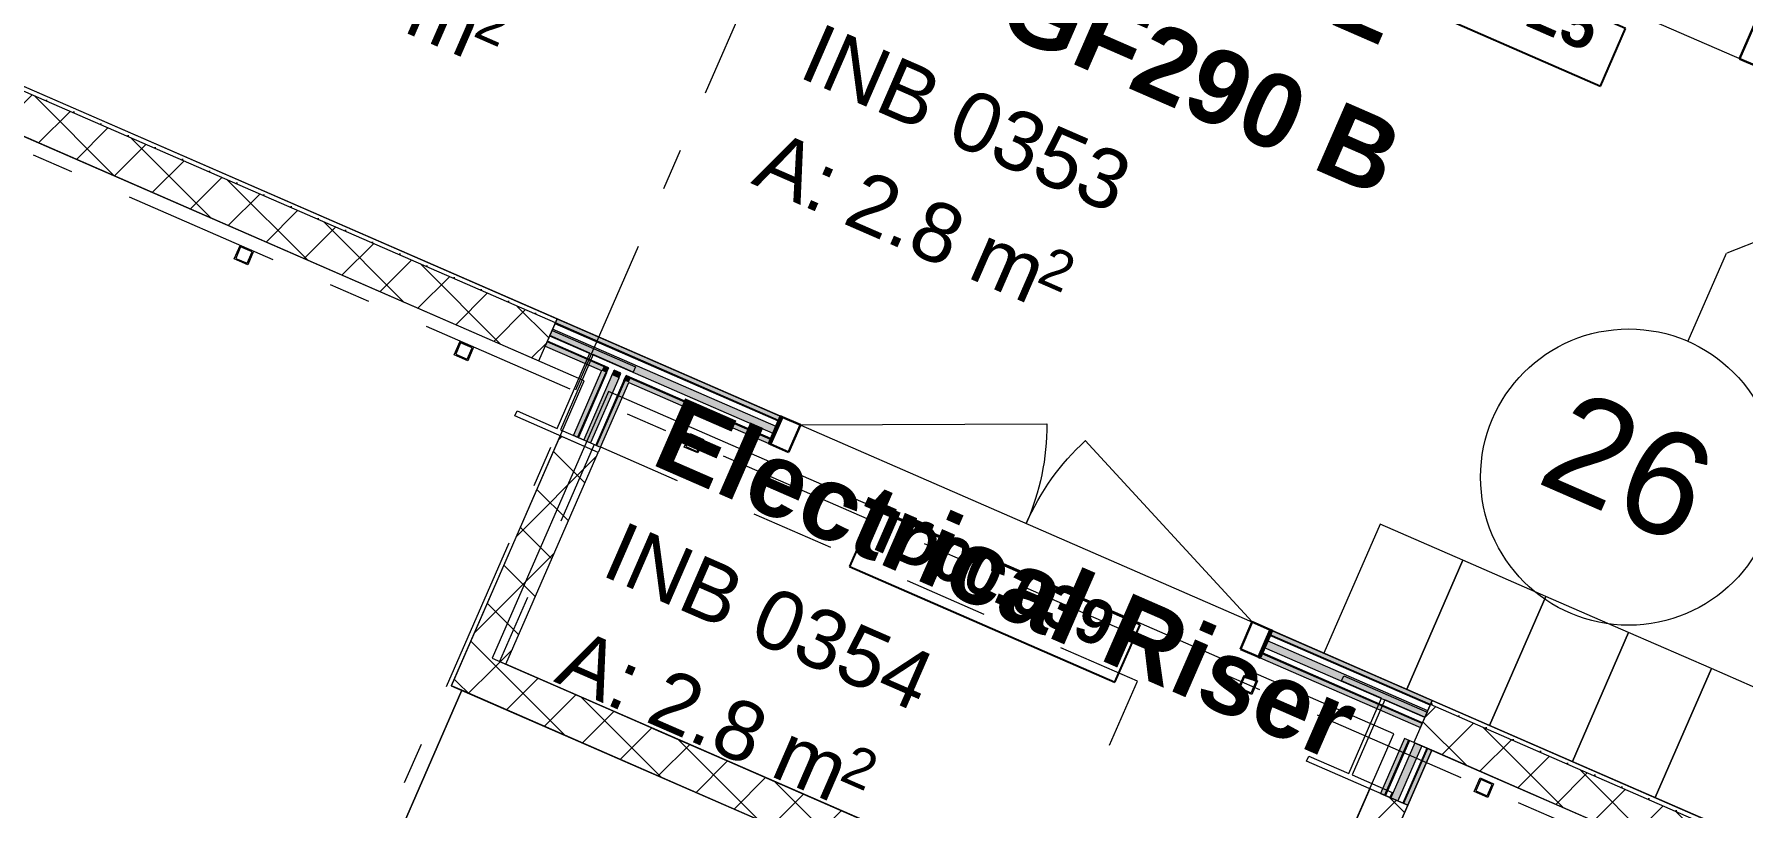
# Model space of a CAD drawing. Header units: millimetres. Extents: x -99530 to 90294, y -97212 to 56397.
# Drawn here: x -9004 to -3237, y -34950 to -32338 of the extents above; entities that cross this region are included whole.
import ezdxf
from ezdxf.enums import TextEntityAlignment as Align

# ---------------------------------------------------------------- set-up
doc = ezdxf.new("R2010")
doc.units = ezdxf.units.MM
doc.header["$MEASUREMENT"] = 0
doc.linetypes.add('Dashed', pattern=[564.444447, 282.222223, -282.222223])
doc.linetypes.add('Double Dashed', pattern=[1093.611073, 529.166651, -211.666656, 141.111112, -211.666656])
for name, color, linetype in [('A-25-M_Wall_Int', 7, 'Continuous'), ('COLUMN.IFC Import', 7, 'Continuous'), ('New_A-05-M_Gross_Int_Catering', 7, 'Continuous'), ('New_A-05-M_Gross_Int_Circulation', 7, 'Continuous'), ('New_A-05-M_Gross_Int_Plant', 7, 'Continuous'), ('New_A-05-M_Gross_Int_WC_s', 7, 'Continuous'), ('New_A-15-MG_Structural_Grid_Phase_2', 7, 'Continuous'), ('New_A-25-M_Wall_Int', 7, 'Continuous'), ('New_A-35-M_FFE_Fixed', 7, 'Continuous'), ('New_ArchiCAD Door Markers', 7, 'Continuous'), ('New_ArchiCAD Doors', 7, 'Continuous')]:
    doc.layers.add(name, color=color, linetype=linetype)
for name, color, linetype, lineweight in [('A-25-M_Wall_Int_Pen_No__1', 7, 'Continuous', 13), ('COLUMN.IFC Import_Pen_No__2', 8, 'Continuous', 15), ('New_A-25-M_Wall_Int_Pen_No__1', 7, 'Continuous', 13), ('New_A-95-P_Drawing_Pen_No__1', 7, 'Continuous', 13), ('New_ArchiCAD Door Markers_Pen_No__1', 7, 'Continuous', 13), ('New_ArchiCAD Door Markers_Pen_No__5', 7, 'Continuous', 25), ('New_ArchiCAD Doors_Pen_No__1', 7, 'Continuous', 13), ('New_ArchiCAD Zone Stamps_Pen_No__6', 7, 'Continuous', 35), ('New_ArchiCAD Zone Stamps_Pen_No__9', 7, 'Continuous', 13)]:
    doc.layers.add(name, color=color, linetype=linetype, lineweight=lineweight)
for name, color, linetype, lineweight, true_color in [('A-25-M_Wall_Int_Pen_No__107', 7, 'Continuous', 15, 0xa6a6a6), ('New_A-05-M_Gross_Int_Catering_Pen_No__74', 7, 'Continuous', 20, 0x606060), ('New_A-05-M_Gross_Int_Circulation_Pen_No__74', 7, 'Continuous', 20, 0x606060), ('New_A-05-M_Gross_Int_Plant_Pen_No__74', 7, 'Continuous', 20, 0x606060), ('New_A-15-MG_Structural_Grid_Phase_2_Pen_No__222', 7, 'Continuous', 13, 0x65af33), ('New_A-25-M_Wall_Int_Pen_No__107', 7, 'Continuous', 15, 0xa6a6a6), ('New_A-35-M_FFE_Fixed_Pen_No__64', 7, 'Continuous', 20, 0x606060), ('New_ArchiCAD Doors_Pen_No__43', 7, 'Continuous', 30, 0x444444), ('New_ArchiCAD Doors_Pen_No__63', 7, 'Continuous', 20, 0x606060)]:
    doc.layers.add(name, color=color, linetype=linetype, lineweight=lineweight, true_color=true_color)
doc.styles.add('GENERATED_STYLE_1', font='')
doc.styles.add('GENERATED_STYLE_2', font='')
doc.styles.add('GENERATED_STYLE_3', font='')
doc.styles.add('GENERATED_STYLE_4', font='')
doc.styles.get('GENERATED_STYLE_1').set_extended_font_data('Arial', bold=True)
doc.styles.get('GENERATED_STYLE_2').set_extended_font_data('Swis721 BT', bold=True)
doc.styles.get('GENERATED_STYLE_3').set_extended_font_data('Arial')
doc.styles.get('GENERATED_STYLE_4').set_extended_font_data('Swis721 BT')
pattern_1 = [(45, (0, 0), (-91.9239, 91.9239), []), (135, (0, 0), (91.9239, 91.9239), [])]
pattern_2 = [(156.4404, (0, 0), (69.2305, 158.76755), [0, -100]), (156.4404, (-80.45, -59.4), (69.2305, 158.76755), [0, -100])]

# ---------------------------------------------------------------- blocks, each defined once
blk = doc.blocks.new('Corridor 01-Ground_INB 0350_28_1', base_point=(3443.2, -36782))
at = {"layer": 'New_A-05-M_Gross_Int_Circulation_Pen_No__74', "linetype": 'Continuous'}
for p, q in [((15103.9, -40423.6), (-7356.4, -30629.8)), ((-10182, -32015.9), (16730.7, -43750.6))]:
    blk.add_line(p, q, dxfattribs=at)
at = {"layer": 'New_ArchiCAD Zone Stamps_Pen_No__6'}
for tag, height, style, p in [('ROOM_NAME', 250, 'GENERATED_STYLE_1', (2435.8, -35146.3)), ('zoneNameLine2', 250, 'GENERATED_STYLE_1', (2247.4, -35578.4)), ('ROOM_NUMBER', 200, 'GENERATED_STYLE_3', (2059, -35999.1)), ('measuredAreaCode', 200, 'GENERATED_STYLE_3', (1901.9, -36359.2)), ('DUMMY_649', 200, 'GENERATED_STYLE_3', (2209.3, -36493.3)), ('DUMMY_650', 200, 'GENERATED_STYLE_3', (2698.7, -36706.6)), ('DUMMY_651', 133.3, 'GENERATED_STYLE_3', (2978, -36813.2))]:
    blk.add_attdef(tag, text='', height=height, rotation=336.44041, dxfattribs=dict(at, style=style)).set_placement(p, align=Align.TOP_LEFT)
blk = doc.blocks.new('Change 02_INB 0353_29_1', base_point=(-5550.8, -32825))
at = {"layer": 'New_ArchiCAD Zone Stamps_Pen_No__9'}
for tag, height, style, p in [('ROOM_NAME', 250, 'GENERATED_STYLE_1', (-5973.5, -31444.2)), ('zoneNameLine2', 250, 'GENERATED_STYLE_1', (-6161.9, -31876.3)), ('ROOM_NUMBER', 200, 'GENERATED_STYLE_3', (-6350.4, -32297)), ('measuredAreaCode', 200, 'GENERATED_STYLE_3', (-6507.4, -32657.2)), ('DUMMY_649', 200, 'GENERATED_STYLE_3', (-6200, -32791.2)), ('DUMMY_650', 200, 'GENERATED_STYLE_3', (-5850.5, -32943.6)), ('DUMMY_651', 133.3, 'GENERATED_STYLE_3', (-5571.2, -33050.2))]:
    blk.add_attdef(tag, text='', height=height, rotation=336.44041, dxfattribs=dict(at, style=style)).set_placement(p, align=Align.TOP_LEFT)
blk = doc.blocks.new('Change 01_INB 0352_30_1', base_point=(-7458.5, -31993.2))
at = {"layer": 'New_ArchiCAD Zone Stamps_Pen_No__9'}
for tag, height, style, p in [('ROOM_NAME', 250, 'GENERATED_STYLE_1', (-7875.3, -30614.9)), ('zoneNameLine2', 250, 'GENERATED_STYLE_1', (-8063.7, -31047.1)), ('ROOM_NUMBER', 200, 'GENERATED_STYLE_3', (-8252.2, -31467.8)), ('measuredAreaCode', 200, 'GENERATED_STYLE_3', (-8409.2, -31827.9)), ('DUMMY_649', 200, 'GENERATED_STYLE_3', (-8101.8, -31961.9)), ('DUMMY_650', 200, 'GENERATED_STYLE_3', (-7752.3, -32114.3)), ('DUMMY_651', 133.3, 'GENERATED_STYLE_3', (-7473, -32220.9))]:
    blk.add_attdef(tag, text='', height=height, rotation=336.44041, dxfattribs=dict(at, style=style)).set_placement(p, align=Align.TOP_LEFT)
blk = doc.blocks.new('Food Prep._INB 0310_54_1', base_point=(-12188.2, -37086.3))
at = {"layer": 'New_A-05-M_Gross_Int_Catering_Pen_No__74', "linetype": 'Continuous'}
for p, q in [((-7147.4, -33508.2), (-13178.6, -30878.3)), ((-7595.4, -34537.9), (-7147.4, -33508.2)), ((-7560.5, -34553), (-7595.4, -34537.9)), ((-8400.2, -36478.7), (-7560.5, -34553))]:
    blk.add_line(p, q, dxfattribs=at)
at = {"layer": 'New_ArchiCAD Zone Stamps_Pen_No__9'}
for tag, height, style, p in [('ROOM_NAME', 250, 'GENERATED_STYLE_1', (-12549.5, -35732.3)), ('zoneNameLine2', 250, 'GENERATED_STYLE_1', (-12737.9, -36164.5)), ('ROOM_NUMBER', 200, 'GENERATED_STYLE_3', (-12926.4, -36585.2)), ('measuredAreaCode', 200, 'GENERATED_STYLE_3', (-13083.4, -36945.3)), ('DUMMY_649', 200, 'GENERATED_STYLE_3', (-12776, -37079.3)), ('DUMMY_650', 200, 'GENERATED_STYLE_3', (-12286.7, -37292.7)), ('DUMMY_651', 133.3, 'GENERATED_STYLE_3', (-12007.4, -37399.3))]:
    blk.add_attdef(tag, text='', height=height, rotation=336.44041, dxfattribs=dict(at, style=style)).set_placement(p, align=Align.TOP_LEFT)
blk = doc.blocks.new('Cat. Store_INB 0312_55_1', base_point=(-4522.3, -37326.9))
at = {"layer": 'New_A-05-M_Gross_Int_Catering_Pen_No__74', "linetype": 'Continuous'}
for p, q in [((-7560.5, -34553), (-8400.2, -36478.7)), ((-4735.4, -35784.9), (-7560.5, -34553)), ((-4286.6, -34755.7), (-4735.4, -35784.9)), ((-2655.5, -35466.9), (-4286.6, -34755.7))]:
    blk.add_line(p, q, dxfattribs=at)
at = {"layer": 'New_ArchiCAD Zone Stamps_Pen_No__9'}
for tag, height, style, p in [('ROOM_NAME', 250, 'GENERATED_STYLE_1', (-4805.2, -36007.1)), ('zoneNameLine2', 250, 'GENERATED_STYLE_1', (-4993.6, -36439.2)), ('ROOM_NUMBER', 200, 'GENERATED_STYLE_3', (-5182.1, -36859.9)), ('measuredAreaCode', 200, 'GENERATED_STYLE_3', (-5339.1, -37220)), ('DUMMY_649', 200, 'GENERATED_STYLE_3', (-5031.7, -37354)), ('DUMMY_650', 200, 'GENERATED_STYLE_3', (-4542.4, -37567.4)), ('DUMMY_651', 133.3, 'GENERATED_STYLE_3', (-4263.1, -37674))]:
    blk.add_attdef(tag, text='', height=height, rotation=336.44041, dxfattribs=dict(at, style=style)).set_placement(p, align=Align.TOP_LEFT)
blk = doc.blocks.new('Electrical Riser_INB 0354_81_1', base_point=(-6057.5, -34833.4))
at = {"layer": 'New_A-05-M_Gross_Int_Plant_Pen_No__74', "linetype": 'Continuous'}
for p, q in [((-7065, -33544.2), (-7457.8, -34445.1)), ((-4415, -34699.7), (-7065, -33544.2)), ((-7457.8, -34445.1), (-4807.8, -35600.6)), ((-4807.8, -35600.6), (-4415, -34699.7))]:
    blk.add_line(p, q, dxfattribs=at)
at = {"layer": 'New_ArchiCAD Zone Stamps_Pen_No__9'}
for tag, height, style, p in [('ROOM_NAME', 250, 'GENERATED_STYLE_1', (-6828, -33558.1)), ('ROOM_NUMBER', 200, 'GENERATED_STYLE_3', (-7016.4, -33978.8)), ('measuredAreaCode', 200, 'GENERATED_STYLE_3', (-7173.5, -34338.9)), ('DUMMY_649', 200, 'GENERATED_STYLE_3', (-6866.1, -34472.9)), ('DUMMY_650', 200, 'GENERATED_STYLE_3', (-6516.6, -34625.4)), ('DUMMY_651', 133.3, 'GENERATED_STYLE_3', (-6237.3, -34731.9))]:
    blk.add_attdef(tag, text='', height=height, rotation=336.44041, dxfattribs=dict(at, style=style)).set_placement(p, align=Align.TOP_LEFT)
blk = doc.blocks.new('Double Door 19_9')
at = {"layer": 'New_ArchiCAD Doors_Pen_No__1', "linetype": 'Continuous'}
for p, q in [((-955, -140), (-955, 0)), ((955, -140), (955, 0)), ((-955, -155), (-955, -140)), ((955, -155), (955, -140))]:
    blk.add_line(p, q, dxfattribs=at)
at = {"layer": 'New_ArchiCAD Doors_Pen_No__43', "linetype": 'Continuous'}
for p, q in [((-948, 0), (-955, 0)), ((-955, 0), (-955, -155)), ((-882, 0), (-948, 0)), ((-948, 0), (-948, -155)), ((-882, -155), (-882, 0)), ((948, 0), (882, 0)), ((882, 0), (882, -155)), ((948, 0), (955, 0)), ((948, -155), (948, 0)), ((955, 0), (955, -155)), ((-948, -155), (-955, -155)), ((-948, -155), (-882, -155)), ((882, -155), (948, -155)), ((948, -155), (955, -155))]:
    blk.add_line(p, q, dxfattribs=at)
at = {"layer": 'New_ArchiCAD Doors_Pen_No__63', "linetype": 'Continuous'}
for p, q in [((-882, 0), (-882, 882)), ((882, 0), (882, 882))]:
    blk.add_line(p, q, dxfattribs=at)
for centre, start, end in [((-882, 0), 0, 90), ((882, 0), 90, 180)]:
    blk.add_arc(centre, 882, start, end, dxfattribs=at)
blk = doc.blocks.new('Door Stamp 17_36')
at = {"layer": 'New_ArchiCAD Door Markers_Pen_No__5', "linetype": 'Continuous'}
for p, q in [((488.6, -215), (-488.6, -215)), ((-488.6, -215), (-488.6, -426.8)), ((488.6, -426.8), (488.6, -215)), ((-488.6, -426.8), (488.6, -426.8)), ((-488.6, -426.8), (488.6, -426.8))]:
    blk.add_line(p, q, dxfattribs=at)
at = {"layer": 'New_ArchiCAD Door Markers_Pen_No__1', "style": 'GENERATED_STYLE_2'}
blk.add_attdef('AC_WIDO_ID', text='', height=150, dxfattribs=at).set_placement((-429.7, -382.2), align=Align.BOTTOM_LEFT)
blk = doc.blocks.new('Wall_152_1', base_point=(-4871.2, -31544.3))
at = {"layer": 'New_A-25-M_Wall_Int_Pen_No__107', "linetype": 'Continuous'}
h = blk.add_hatch(dxfattribs=at)
h.set_pattern_fill('Concrete_Block_0001', color=256, style=0, pattern_type=2)
h.set_pattern_definition(pattern_1)
h.paths.add_polyline_path([(-4871.2, -31544.3), (-4927.2, -31672.6), (-4925.4, -31673.4), (-4869.4, -31545.1)])
h = blk.add_hatch(dxfattribs=at)
h.set_pattern_fill('Plaster_0001', color=256, style=0, pattern_type=2)
h.set_pattern_definition([(156.4404, (0, 0), (69.2305, 158.76755), [0, -100]), (156.4404, (-80.45, -59.4), (69.2305, 158.76755), [0, -100])])
h.paths.add_polyline_path([(-4927.2, -31672.6), (-4933.2, -31686.4), (-4931.4, -31687.2), (-4925.4, -31673.4)])
at = {"layer": 'New_A-25-M_Wall_Int_Pen_No__1', "linetype": 'Continuous'}
for p, q in [((-4925.4, -31673.4), (-4869.4, -31545.1)), ((-4931.4, -31687.2), (-4925.4, -31673.4)), ((-4925.4, -31673.4), (-4927.2, -31672.6)), ((-3174.6, -32436.9), (-3118.6, -32308.5)), ((-3180.6, -32450.6), (-3174.6, -32436.9))]:
    blk.add_line(p, q, dxfattribs=at)
at = {"layer": 'New_A-25-M_Wall_Int_Pen_No__1', "linetype": 'Continuous', "flags": 128}
for points in [[(-4871.2, -31544.3), (-4933.2, -31686.4)], [(-4869.4, -31545.1), (-4871.2, -31544.3)]]:
    blk.add_lwpolyline(points, dxfattribs=at)
at = {"layer": 'New_ArchiCAD Door Markers'}
ref = blk.add_blockref('Door Stamp 17_36', (-3994, -31926.8), dxfattribs=dict(at, rotation=336.4404115839861))
ref.add_attrib('AC_WIDO_ID', 'ID00.025', dxfattribs={"layer": 'New_ArchiCAD Door Markers_Pen_No__1', "color": 7, "height": 150, "rotation": 336.44041, "style": 'GENERATED_STYLE_2'}).set_placement((-4558.5, -32101.6), align=Align.BOTTOM_LEFT)
at = {"layer": 'New_ArchiCAD Doors', "color": 251, "linetype": 'Continuous', "lineweight": 20, "true_color": 0x606060, "zscale": 1000, "rotation": 336.4404115839861}
blk.add_blockref('Double Door 19_9', (-3994, -31926.8), dxfattribs=at)
blk = doc.blocks.new('Wall_153_1', base_point=(-7467.3, -34593.7))
at = {"layer": 'New_A-25-M_Wall_Int_Pen_No__107', "linetype": 'Continuous'}
h = blk.add_hatch(dxfattribs=at)
h.set_pattern_fill('Concrete_Block_0001', color=256, style=0, pattern_type=2)
h.set_pattern_definition(pattern_1)
h.paths.add_polyline_path([(-7595.7, -34537.7), (-4735.4, -35784.9), (-4807.8, -35600.6), (-7411.4, -34465.3)])
at = {"layer": 'New_A-25-M_Wall_Int_Pen_No__1', "linetype": 'Continuous', "flags": 128}
for points in [[(-4807.8, -35600.6), (-7411.4, -34465.3)], [(-7595.7, -34537.7), (-4735.4, -35784.9)]]:
    blk.add_lwpolyline(points, dxfattribs=at)
blk = doc.blocks.new('Wall_168_1', base_point=(-4495.9, -34885.3))
at = {"layer": 'New_A-25-M_Wall_Int_Pen_No__107', "linetype": 'Continuous'}
h = blk.add_hatch(dxfattribs=at)
h.set_pattern_fill('Concrete_Block_0001', color=256, style=0, pattern_type=2)
h.set_pattern_definition(pattern_1)
h.paths.add_polyline_path([(-4495.9, -34885.3), (-4807.8, -35600.6), (-4735.4, -35784.9), (-4367.5, -34941.3)])
at = {"layer": 'New_A-25-M_Wall_Int_Pen_No__1', "linetype": 'Continuous', "flags": 128}
for points in [[(-4495.9, -34885.3), (-4807.8, -35600.6)], [(-4367.5, -34941.3), (-4495.9, -34885.3)], [(-4735.4, -35784.9), (-4367.5, -34941.3)]]:
    blk.add_lwpolyline(points, dxfattribs=at)
blk = doc.blocks.new('Wall_169_1', base_point=(-7467.3, -34593.7))
at = {"layer": 'New_A-25-M_Wall_Int_Pen_No__107', "linetype": 'Continuous'}
h = blk.add_hatch(dxfattribs=at)
h.set_pattern_fill('Concrete_Block_0001', color=256, style=0, pattern_type=2)
h.set_pattern_definition(pattern_1)
h.paths.add_polyline_path([(-7411.4, -34465.3), (-7099.5, -33750), (-7227.8, -33694.1), (-7595.7, -34537.7)])
at = {"layer": 'New_A-25-M_Wall_Int_Pen_No__1', "linetype": 'Continuous', "flags": 128}
for points in [[(-7227.8, -33694.1), (-7595.7, -34537.7)], [(-7099.5, -33750), (-7227.8, -33694.1)], [(-7411.4, -34465.3), (-7099.5, -33750)]]:
    blk.add_lwpolyline(points, dxfattribs=at)
blk = doc.blocks.new('Wall_403_1', base_point=(-10399.8, -32090))
at = {"layer": 'New_A-25-M_Wall_Int_Pen_No__107', "linetype": 'Continuous'}
h = blk.add_hatch(dxfattribs=at)
h.set_pattern_fill('Plaster_0001', color=256, style=0, pattern_type=2)
h.set_pattern_definition(pattern_2)
h.paths.add_polyline_path([(-10343.8, -31961.7), (-10330.1, -31967.7), (-10324.1, -31954), (-10337.8, -31948)])
h = blk.add_hatch(dxfattribs=at)
h.set_pattern_fill('Concrete_Block_0001', color=256, style=0, pattern_type=2)
h.set_pattern_definition(pattern_1)
h.paths.add_polyline_path([(-10330.1, -31967.7), (-10343.8, -31961.7), (-10399.8, -32090), (-10386, -32096)])
h = blk.add_hatch(dxfattribs=at)
h.set_pattern_fill('Concrete_Block_0001', color=256, style=0, pattern_type=2)
h.set_pattern_definition(pattern_1)
h.paths.add_polyline_path([(-10386, -32096), (-10257.7, -32152), (-10201.7, -32023.7), (-10330.1, -31967.7)])
h = blk.add_hatch(dxfattribs=at)
h.set_pattern_fill('Concrete_Block_0001', color=256, style=0, pattern_type=2)
h.set_pattern_definition(pattern_1)
h.paths.add_polyline_path([(-10330.1, -31967.7), (-10201.7, -32023.7), (-10195.7, -32009.9), (-10324.1, -31954)])
h = blk.add_hatch(dxfattribs=at)
h.set_pattern_fill('Concrete_Block_0001', color=256, style=0, pattern_type=2)
h.set_pattern_definition(pattern_1)
h.paths.add_polyline_path([(-10257.7, -32152), (-7300.4, -33441.5), (-7244.5, -33313.2), (-10201.7, -32023.7)])
h = blk.add_hatch(dxfattribs=at)
h.set_pattern_fill('Plaster_0001', color=256, style=0, pattern_type=2)
h.set_pattern_definition(pattern_2)
h.paths.add_polyline_path([(-10201.7, -32023.7), (-10188, -32029.7), (-10182, -32015.9), (-10195.7, -32009.9)])
h = blk.add_hatch(dxfattribs=at)
h.set_pattern_fill('Plaster_0001', color=256, style=0, pattern_type=2)
h.set_pattern_definition(pattern_2)
h.paths.add_polyline_path([(-10188, -32029.7), (-7244.5, -33313.2), (-7238.5, -33299.4), (-10182, -32015.9)])
at = {"layer": 'New_A-25-M_Wall_Int_Pen_No__1', "linetype": 'Continuous'}
for p, q in [((-10330.1, -31967.7), (-10343.8, -31961.7)), ((-10324.1, -31954), (-10330.1, -31967.7)), ((-10201.7, -32023.7), (-10195.7, -32009.9)), ((-7244.5, -33313.2), (-10201.7, -32023.7))]:
    blk.add_line(p, q, dxfattribs=at)
at = {"layer": 'New_A-25-M_Wall_Int_Pen_No__1', "linetype": 'Continuous', "flags": 128}
for points in [[(-7238.5, -33299.4), (-10182, -32015.9)], [(-10399.8, -32090), (-7300.4, -33441.5)], [(-7300.4, -33441.5), (-7238.5, -33299.4)]]:
    blk.add_lwpolyline(points, dxfattribs=at)
blk = doc.blocks.new('*X1113')
at = {"layer": 'New_A-25-M_Wall_Int_Pen_No__107', "linetype": 'Continuous'}
blk.add_hatch(color=256, dxfattribs=at).paths.add_polyline_path([(-7253.7, -33334.3), (-7263.6, -33357.2), (-6509.7, -33685.9), (-6499.7, -33663)])
blk = doc.blocks.new('*X1114')
at = {"layer": 'New_A-25-M_Wall_Int_Pen_No__107', "linetype": 'Continuous'}
blk.add_hatch(color=256, dxfattribs=at).paths.add_polyline_path([(-4850.6, -34409.4), (-4309.9, -34645.2), (-4299.9, -34622.3), (-4840.6, -34386.5)])
blk = doc.blocks.new('*X1115')
at = {"layer": 'New_A-25-M_Wall_Int_Pen_No__107', "linetype": 'Continuous'}
blk.add_hatch(color=256, dxfattribs=at).paths.add_polyline_path([(-7047.4, -33475.5), (-7024.5, -33485.5), (-7023.3, -33482.7), (-7046.2, -33472.7)])
blk = doc.blocks.new('*X1116')
at = {"layer": 'New_A-25-M_Wall_Int_Pen_No__107', "linetype": 'Continuous'}
blk.add_hatch(color=256, dxfattribs=at).paths.add_polyline_path([(-7053.4, -33489.2), (-7030.5, -33499.2), (-7024.5, -33485.5), (-7047.4, -33475.5)])
blk = doc.blocks.new('Double Door 19_25')
at = {"layer": 'New_ArchiCAD Doors_Pen_No__1', "linetype": 'Continuous'}
for p, q in [((-905, 0), (-905, -15)), ((905, 0), (905, -15)), ((-905, -15), (-905, -18)), ((-905, -18), (-905, -38)), ((-905, -38), (-905, -63)), ((905, -15), (905, -18)), ((905, -18), (905, -38)), ((905, -38), (905, -63)), ((-905, -63), (-905, -82)), ((-905, -82), (-905, -85)), ((-905, -85), (-905, -100)), ((905, -63), (905, -82)), ((905, -82), (905, -85)), ((905, -85), (905, -100))]:
    blk.add_line(p, q, dxfattribs=at)
at = {"layer": 'New_ArchiCAD Doors_Pen_No__43', "linetype": 'Continuous'}
for p, q in [((-898, 0), (-905, 0)), ((-905, 0), (-905, -100)), ((-832, 0), (-898, 0)), ((-898, 0), (-898, -100)), ((-832, -100), (-832, 0)), ((898, 0), (832, 0)), ((832, 0), (832, -100)), ((898, 0), (905, 0)), ((898, -100), (898, 0)), ((905, 0), (905, -100)), ((-898, -100), (-905, -100)), ((-898, -100), (-832, -100)), ((832, -100), (898, -100)), ((898, -100), (905, -100))]:
    blk.add_line(p, q, dxfattribs=at)
at = {"layer": 'New_ArchiCAD Doors_Pen_No__63', "linetype": 'Continuous'}
for p, q in [((-832, 0), (-70.8, 335.9)), ((832, 0), (70.8, 335.9))]:
    blk.add_line(p, q, dxfattribs=at)
for centre, start, end in [((-832, 0), 0, 23.81218), ((832, 0), 156.18782, 180)]:
    blk.add_arc(centre, 832, start, end, dxfattribs=at)
blk = doc.blocks.new('Door Stamp 17_69')
at = {"layer": 'New_ArchiCAD Door Markers_Pen_No__5', "linetype": 'Continuous'}
for p, q in [((488.6, -160), (-488.6, -160)), ((-488.6, -160), (-488.6, -371.8)), ((488.6, -371.8), (488.6, -160)), ((-488.6, -371.8), (488.6, -371.8)), ((-488.6, -371.8), (488.6, -371.8))]:
    blk.add_line(p, q, dxfattribs=at)
at = {"layer": 'New_ArchiCAD Door Markers_Pen_No__1', "style": 'GENERATED_STYLE_2'}
blk.add_attdef('AC_WIDO_ID', text='', height=150, dxfattribs=at).set_placement((-429.7, -327.6), align=Align.BOTTOM_LEFT)
blk = doc.blocks.new('Wall_488_1', base_point=(-7278.4, -33391.1))
at = {"layer": 'A-25-M_Wall_Int_Pen_No__107', "linetype": 'Continuous'}
for points in [[(-7088.2, -33474), (-7074.5, -33480), (-7068.5, -33466.3), (-7082.2, -33460.3)], [(-7010.3, -33508), (-6996.6, -33514), (-6990.6, -33500.3), (-7004.3, -33494.3)]]:
    blk.add_hatch(color=256, dxfattribs=at).paths.add_polyline_path(points)
at = {"layer": 'A-25-M_Wall_Int_Pen_No__107', "linetype": 'Continuous', "lineweight": 0, "true_color": 0x535353}
for points in [[(-7074.5, -33480), (-7071.7, -33481.2), (-7065.7, -33467.5), (-7068.5, -33466.3)], [(-7068.5, -33466.3), (-7065.7, -33467.5), (-7064.5, -33464.7), (-7067.3, -33463.5)], [(-7013.1, -33506.8), (-7010.3, -33508), (-7004.3, -33494.3), (-7007.1, -33493.1)], [(-7007.1, -33493.1), (-7004.3, -33494.3), (-7003.1, -33491.5), (-7005.9, -33490.3)]]:
    blk.add_hatch(color=251, dxfattribs=at).paths.add_polyline_path(points)
at = {"layer": 'New_A-25-M_Wall_Int_Pen_No__107', "linetype": 'Continuous', "lineweight": 0, "true_color": 0x535353}
for points in [[(-7244.5, -33313.2), (-7245.7, -33315.9), (-6491.7, -33644.7), (-6490.5, -33641.9)], [(-7067.3, -33463.5), (-7271.2, -33374.6), (-7272.4, -33377.3), (-7068.5, -33466.3)], [(-7003.1, -33491.5), (-7004.3, -33494.3), (-6518.5, -33706.1), (-6517.3, -33703.4)], [(-4832.6, -34368.1), (-4291.9, -34603.9), (-4290.7, -34601.2), (-4831.4, -34365.4)], [(-4859.4, -34429.6), (-4318.6, -34665.3), (-4317.4, -34662.6), (-4858.2, -34426.8)]]:
    blk.add_hatch(color=251, dxfattribs=at).paths.add_polyline_path(points)
at = {"layer": 'New_A-25-M_Wall_Int_Pen_No__107', "linetype": 'Continuous'}
for points in [[(-7238.5, -33299.4), (-7244.5, -33313.2), (-6490.5, -33641.9), (-6484.5, -33628.2)], [(-7082.2, -33460.3), (-7272.4, -33377.3), (-7278.4, -33391.1), (-7088.2, -33474)], [(-6990.6, -33500.3), (-6996.6, -33514), (-6524.5, -33719.9), (-6518.5, -33706.1)], [(-4825.4, -34351.7), (-4831.4, -34365.4), (-4290.7, -34601.2), (-4284.7, -34587.4)], [(-4865.4, -34443.3), (-4324.6, -34679.1), (-4318.6, -34665.3), (-4859.4, -34429.6)]]:
    blk.add_hatch(color=256, dxfattribs=at).paths.add_polyline_path(points)
at = {"layer": 'A-25-M_Wall_Int_Pen_No__1', "linetype": 'Continuous'}
for p, q in [((-7068.5, -33466.3), (-7074.5, -33480)), ((-7071.7, -33481.2), (-7065.7, -33467.5)), ((-7065.7, -33467.5), (-7064.5, -33464.7)), ((-7053.4, -33489.2), (-7047.4, -33475.5)), ((-7047.4, -33475.5), (-7046.2, -33472.7)), ((-7030.5, -33499.2), (-7024.5, -33485.5)), ((-7024.5, -33485.5), (-7023.3, -33482.7)), ((-7013.1, -33506.8), (-7007.1, -33493.1)), ((-7010.3, -33508), (-7004.3, -33494.3)), ((-7007.1, -33493.1), (-7005.9, -33490.3))]:
    blk.add_line(p, q, dxfattribs=at)
at = {"layer": 'New_A-25-M_Wall_Int_Pen_No__1', "linetype": 'Continuous'}
for p, q in [((-6491.7, -33644.7), (-7245.7, -33315.9)), ((-6490.5, -33641.9), (-7244.5, -33313.2)), ((-7082.2, -33460.3), (-7272.4, -33377.3)), ((-7067.3, -33463.5), (-7271.2, -33374.6)), ((-6509.7, -33685.9), (-7263.6, -33357.2)), ((-6499.7, -33663), (-7253.7, -33334.3)), ((-7068.5, -33466.3), (-7082.2, -33460.3)), ((-7064.5, -33464.7), (-7067.3, -33463.5)), ((-7023.3, -33482.7), (-7046.2, -33472.7)), ((-7003.1, -33491.5), (-7005.9, -33490.3)), ((-6990.6, -33500.3), (-7004.3, -33494.3)), ((-6517.3, -33703.4), (-7003.1, -33491.5)), ((-6518.5, -33706.1), (-6990.6, -33500.3)), ((-6499.7, -33663), (-6509.7, -33685.9)), ((-6491.7, -33644.7), (-6499.7, -33663)), ((-6490.5, -33641.9), (-6491.7, -33644.7)), ((-6484.5, -33628.2), (-6490.5, -33641.9)), ((-6518.5, -33706.1), (-6524.5, -33719.9)), ((-6517.3, -33703.4), (-6518.5, -33706.1)), ((-6509.7, -33685.9), (-6517.3, -33703.4)), ((-4832.6, -34368.1), (-4840.6, -34386.5)), ((-4831.4, -34365.4), (-4832.6, -34368.1)), ((-4291.9, -34603.9), (-4832.6, -34368.1)), ((-4825.4, -34351.7), (-4831.4, -34365.4)), ((-4290.7, -34601.2), (-4831.4, -34365.4)), ((-4858.2, -34426.8), (-4859.4, -34429.6)), ((-4850.6, -34409.4), (-4858.2, -34426.8)), ((-4317.4, -34662.6), (-4858.2, -34426.8)), ((-4840.6, -34386.5), (-4850.6, -34409.4)), ((-4309.9, -34645.2), (-4850.6, -34409.4)), ((-4299.9, -34622.3), (-4840.6, -34386.5)), ((-4859.4, -34429.6), (-4865.4, -34443.3)), ((-4318.6, -34665.3), (-4859.4, -34429.6))]:
    blk.add_line(p, q, dxfattribs=at)
at = {"layer": 'New_A-25-M_Wall_Int_Pen_No__1', "linetype": 'Continuous', "flags": 128}
for points in [[(-7238.5, -33299.4), (-7278.4, -33391.1)], [(-6484.5, -33628.2), (-7238.5, -33299.4)], [(-7278.4, -33391.1), (-7088.2, -33474)], [(-6996.6, -33514), (-6524.5, -33719.9)], [(-4284.7, -34587.4), (-4825.4, -34351.7)], [(-4865.4, -34443.3), (-4324.6, -34679.1)], [(-4324.6, -34679.1), (-4284.7, -34587.4)]]:
    blk.add_lwpolyline(points, dxfattribs=at)
at = {"layer": 'New_A-25-M_Wall_Int', "color": 250, "lineweight": 50, "true_color": 0x2a2a2a}
for name in ['*X1113', '*X1116', '*X1115', '*X1114']:
    blk.add_blockref(name, (0, 0), dxfattribs=at)
at = {"layer": 'New_ArchiCAD Door Markers'}
ref = blk.add_blockref('Door Stamp 17_69', (-5654.9, -33989.9), dxfattribs=dict(at, rotation=336.4404115839915))
ref.add_attrib('AC_WIDO_ID', 'ID00.039', dxfattribs={"layer": 'New_ArchiCAD Door Markers_Pen_No__1', "color": 7, "height": 150, "rotation": 336.44041, "style": 'GENERATED_STYLE_2'}).set_placement((-6197.5, -34114.7), align=Align.BOTTOM_LEFT)
at = {"layer": 'New_ArchiCAD Doors', "color": 251, "linetype": 'Continuous', "lineweight": 20, "true_color": 0x606060, "xscale": -1, "zscale": 1000, "rotation": 336.4404115839915}
blk.add_blockref('Double Door 19_25', (-5654.9, -33989.9), dxfattribs=at)
blk = doc.blocks.new('Wall_489_1', base_point=(-4346.6, -34729.5))
at = {"layer": 'New_A-25-M_Wall_Int_Pen_No__107', "linetype": 'Continuous'}
h = blk.add_hatch(dxfattribs=at)
h.set_pattern_fill('Concrete_Block_0001', color=256, style=0, pattern_type=2)
h.set_pattern_definition(pattern_1)
h.paths.add_polyline_path([(-2599.5, -35338.6), (-4290.7, -34601.2), (-4346.6, -34729.5), (-2655.5, -35466.9)])
h = blk.add_hatch(dxfattribs=at)
h.set_pattern_fill('Plaster_0001', color=256, style=0, pattern_type=2)
h.set_pattern_definition([(156.4404, (0, 0), (69.2305, 158.76755), [0, -100]), (156.4404, (-80.45, -59.4), (69.2305, 158.76755), [0, -100])])
h.paths.add_polyline_path([(-2593.5, -35324.9), (-4284.7, -34587.4), (-4290.7, -34601.2), (-2599.5, -35338.6)])
at = {"layer": 'New_A-25-M_Wall_Int_Pen_No__1', "linetype": 'Continuous'}
blk.add_line((-2599.5, -35338.6), (-4290.7, -34601.2), dxfattribs=at)
at = {"layer": 'New_A-25-M_Wall_Int_Pen_No__1', "linetype": 'Continuous', "flags": 128}
for points in [[(-4284.7, -34587.4), (-4346.6, -34729.5)], [(-2593.5, -35324.9), (-4284.7, -34587.4)], [(-4346.6, -34729.5), (-2655.5, -35466.9)], [(-2599.5, -35338.6), (-2593.5, -35324.9)]]:
    blk.add_lwpolyline(points, dxfattribs=at)
blk = doc.blocks.new('*X1120')
at = {"layer": 'A-25-M_Wall_Int_Pen_No__107', "linetype": 'Continuous'}
blk.add_hatch(color=256, dxfattribs=at).paths.add_polyline_path([(-7053.4, -33489.2), (-7148.6, -33707.5), (-7125.7, -33717.5), (-7030.5, -33499.2)])
blk = doc.blocks.new('Wall_490_1', base_point=(-7091.7, -33732.3))
at = {"layer": 'A-25-M_Wall_Int_Pen_No__107', "linetype": 'Continuous'}
for points in [[(-7088.2, -33474), (-7183.4, -33692.3), (-7169.7, -33698.3), (-7074.5, -33480)], [(-7010.3, -33508), (-7105.5, -33726.3), (-7091.7, -33732.3), (-6996.6, -33514)]]:
    blk.add_hatch(color=256, dxfattribs=at).paths.add_polyline_path(points)
at = {"layer": 'A-25-M_Wall_Int_Pen_No__107', "linetype": 'Continuous', "lineweight": 0, "true_color": 0x535353}
for points in [[(-7074.5, -33480), (-7169.7, -33698.3), (-7166.9, -33699.5), (-7071.7, -33481.2)], [(-7013.1, -33506.8), (-7108.2, -33725.1), (-7105.5, -33726.3), (-7010.3, -33508)]]:
    blk.add_hatch(color=251, dxfattribs=at).paths.add_polyline_path(points)
at = {"layer": 'A-25-M_Wall_Int_Pen_No__1', "linetype": 'Continuous'}
for p, q in [((-7074.5, -33480), (-7169.7, -33698.3)), ((-7071.7, -33481.2), (-7166.9, -33699.5)), ((-7053.4, -33489.2), (-7148.6, -33707.5)), ((-7030.5, -33499.2), (-7125.7, -33717.5)), ((-7013.1, -33506.8), (-7108.2, -33725.1)), ((-7010.3, -33508), (-7105.5, -33726.3))]:
    blk.add_line(p, q, dxfattribs=at)
at = {"layer": 'A-25-M_Wall_Int_Pen_No__1', "linetype": 'Continuous', "flags": 128}
for points in [[(-7088.2, -33474), (-7183.4, -33692.3)], [(-7091.7, -33732.3), (-6996.6, -33514)], [(-7183.4, -33692.3), (-7169.7, -33698.3)], [(-7169.7, -33698.3), (-7166.9, -33699.5)], [(-7166.9, -33699.5), (-7148.6, -33707.5)], [(-7148.6, -33707.5), (-7125.7, -33717.5)], [(-7125.7, -33717.5), (-7108.2, -33725.1)], [(-7108.2, -33725.1), (-7105.5, -33726.3)], [(-7105.5, -33726.3), (-7091.7, -33732.3)]]:
    blk.add_lwpolyline(points, dxfattribs=at)
at = {"layer": 'A-25-M_Wall_Int', "color": 250, "lineweight": 50, "true_color": 0x2a2a2a}
blk.add_blockref('*X1120', (0, 0), dxfattribs=at)
blk = doc.blocks.new('*X1122')
at = {"layer": 'A-25-M_Wall_Int_Pen_No__107', "linetype": 'Continuous'}
blk.add_hatch(color=256, dxfattribs=at).paths.add_polyline_path([(-4343.5, -34730.9), (-4424.4, -34916.5), (-4401.5, -34926.5), (-4320.5, -34740.9)])
blk = doc.blocks.new('Wall_491_1', base_point=(-4367.5, -34941.3))
at = {"layer": 'A-25-M_Wall_Int_Pen_No__107', "linetype": 'Continuous'}
for points in [[(-4378.3, -34715.7), (-4459.2, -34901.3), (-4445.5, -34907.3), (-4364.5, -34721.7)], [(-4300.4, -34749.7), (-4381.3, -34935.3), (-4367.5, -34941.3), (-4286.6, -34755.7)]]:
    blk.add_hatch(color=256, dxfattribs=at).paths.add_polyline_path(points)
at = {"layer": 'A-25-M_Wall_Int_Pen_No__107', "linetype": 'Continuous', "lineweight": 0, "true_color": 0x535353}
for points in [[(-4364.5, -34721.7), (-4445.5, -34907.3), (-4442.7, -34908.5), (-4361.8, -34722.9)], [(-4303.1, -34748.5), (-4384, -34934.1), (-4381.3, -34935.3), (-4300.4, -34749.7)]]:
    blk.add_hatch(color=251, dxfattribs=at).paths.add_polyline_path(points)
at = {"layer": 'A-25-M_Wall_Int_Pen_No__1', "linetype": 'Continuous'}
for p, q in [((-4364.5, -34721.7), (-4445.5, -34907.3)), ((-4361.8, -34722.9), (-4442.7, -34908.5)), ((-4343.5, -34730.9), (-4424.4, -34916.5)), ((-4320.5, -34740.9), (-4401.5, -34926.5)), ((-4303.1, -34748.5), (-4384, -34934.1)), ((-4300.4, -34749.7), (-4381.3, -34935.3))]:
    blk.add_line(p, q, dxfattribs=at)
at = {"layer": 'A-25-M_Wall_Int_Pen_No__1', "linetype": 'Continuous', "flags": 128}
for points in [[(-4378.3, -34715.7), (-4459.2, -34901.3)], [(-4286.6, -34755.7), (-4378.3, -34715.7)], [(-4367.5, -34941.3), (-4286.6, -34755.7)], [(-4459.2, -34901.3), (-4367.5, -34941.3)]]:
    blk.add_lwpolyline(points, dxfattribs=at)
at = {"layer": 'A-25-M_Wall_Int', "color": 250, "lineweight": 50, "true_color": 0x2a2a2a}
blk.add_blockref('*X1122', (0, 0), dxfattribs=at)
blk = doc.blocks.new('Lockers 19_2')
at = {"layer": 'New_A-35-M_FFE_Fixed_Pen_No__64', "linetype": 'Continuous'}
for p, q in [((5185, 475), (4880, 475)), ((5185, 0), (5185, 475)), ((5490, 475), (5185, 475)), ((5185, 475), (5185, 0)), ((5490, 0), (5490, 475)), ((5795, 475), (5490, 475)), ((5490, 475), (5490, 0)), ((5795, 0), (5795, 475)), ((6100, 475), (5795, 475)), ((5795, 475), (5795, 0)), ((6100, 0), (6100, 475)), ((6405, 475), (6100, 475)), ((6100, 475), (6100, 0)), ((6405, 0), (6405, 475)), ((4880, 0), (5185, 0)), ((5185, 0), (5490, 0)), ((5490, 0), (5795, 0)), ((5795, 0), (6100, 0)), ((6100, 0), (6405, 0))]:
    blk.add_line(p, q, dxfattribs=at)
blk = doc.blocks.new('Column 20')
at = {"layer": 'COLUMN.IFC Import_Pen_No__2', "linetype": 'Continuous'}
for p, q in [((-153.7, 157.25), (153.7, 157.25)), ((-153.7, 138.55), (-153.7, 157.25)), ((-6, 138.55), (-153.7, 138.55)), ((-6, -138.55), (-6, 138.55)), ((6, 138.55), (6, -138.55)), ((153.7, 138.55), (6, 138.55)), ((153.7, 157.25), (153.7, 138.55)), ((-153.7, -138.55), (-6, -138.55)), ((-153.7, -157.25), (-153.7, -138.55)), ((153.7, -157.25), (-153.7, -157.25)), ((6, -138.55), (153.7, -138.55)), ((153.7, -138.55), (153.7, -157.25))]:
    blk.add_line(p, q, dxfattribs=at)
blk = doc.blocks.new('Discrete Accessory 755')
at = {"layer": 'COLUMN.IFC Import_Pen_No__2', "linetype": 'Continuous'}
for p, q in [((-25, 25), (25, 25)), ((-25, -25), (-25, 25)), ((-21, 21), (-21, -21)), ((21, 21), (-21, 21)), ((21, -21), (21, 21)), ((25, 25), (25, -25)), ((25, -25), (-25, -25)), ((-21, -21), (21, -21))]:
    blk.add_line(p, q, dxfattribs=at)
blk = doc.blocks.new('Discrete Accessory 756')
at = {"layer": 'COLUMN.IFC Import_Pen_No__2', "linetype": 'Continuous'}
for p, q in [((-25, 25), (25, 25)), ((-25, -25), (-25, 25)), ((-21, 21), (-21, -21)), ((21, 21), (-21, 21)), ((21, -21), (21, 21)), ((25, 25), (25, -25)), ((25, -25), (-25, -25)), ((-21, -21), (21, -21))]:
    blk.add_line(p, q, dxfattribs=at)
blk = doc.blocks.new('Discrete Accessory 774')
at = {"layer": 'COLUMN.IFC Import_Pen_No__2', "linetype": 'Continuous'}
for p, q in [((-25, 25), (25, 25)), ((-25, -25), (-25, 25)), ((-21, 21), (-21, -21)), ((21, 21), (-21, 21)), ((21, -21), (21, 21)), ((25, 25), (25, -25)), ((25, -25), (-25, -25)), ((-21, -21), (21, -21))]:
    blk.add_line(p, q, dxfattribs=at)
blk = doc.blocks.new('Discrete Accessory 823')
at = {"layer": 'COLUMN.IFC Import_Pen_No__2', "linetype": 'Continuous'}
for p, q in [((-25, 25), (25, 25)), ((-25, -25), (-25, 25)), ((-21, 21), (-21, -21)), ((21, 21), (-21, 21)), ((21, -21), (21, 21)), ((25, 25), (25, -25)), ((25, -25), (-25, -25)), ((-21, -21), (21, -21))]:
    blk.add_line(p, q, dxfattribs=at)
blk = doc.blocks.new('Discrete Accessory 824')
at = {"layer": 'COLUMN.IFC Import_Pen_No__2', "linetype": 'Continuous'}
for p, q in [((-25, 25), (25, 25)), ((-25, -25), (-25, 25)), ((-21, 21), (-21, -21)), ((21, 21), (-21, 21)), ((21, -21), (21, 21)), ((25, 25), (25, -25)), ((25, -25), (-25, -25)), ((-21, -21), (21, -21))]:
    blk.add_line(p, q, dxfattribs=at)
blk = doc.blocks.new('Standard grid marker_33')
at = {"layer": 'New_A-15-MG_Structural_Grid_Phase_2_Pen_No__222', "linetype": 'Double Dashed'}
blk.add_line((705.1, 0), (54601, 0), dxfattribs=at)
at = {"layer": 'New_A-15-MG_Structural_Grid_Phase_2_Pen_No__222', "style": 'GENERATED_STYLE_4'}
for tag, p in [('AC_MarkerText_1_0', (-500, 43.4)), ('AC_MarkerText_1_1', (55806.1, 43.4))]:
    blk.add_attdef(tag, text='', height=350, rotation=180, dxfattribs=at).set_placement(p, align=Align.MIDDLE_CENTER)
blk = doc.blocks.new('Standard grid marker_43')
at = {"layer": 'New_A-15-MG_Structural_Grid_Phase_2_Pen_No__222', "linetype": 'Double Dashed'}
for p, q in [((36650.5, 0), (37275.5, -625)), ((37275.5, -625), (37599.1, -625))]:
    blk.add_line(p, q, dxfattribs=at)
at = {"layer": 'New_A-15-MG_Structural_Grid_Phase_2_Pen_No__222', "linetype": 'Continuous'}
blk.add_circle((38099.1, -625), 500, dxfattribs=at)
at = {"layer": 'New_A-15-MG_Structural_Grid_Phase_2_Pen_No__222', "style": 'GENERATED_STYLE_4'}
for tag, p in [('AC_MarkerText_1_0', (-500, -588.3)), ('AC_MarkerText_1_1', (38099.1, -588.3))]:
    blk.add_attdef(tag, text='', height=350, rotation=90, dxfattribs=at).set_placement(p, align=Align.MIDDLE_CENTER)
blk = doc.blocks.new('Standard grid marker_46')
at = {"layer": 'New_A-15-MG_Structural_Grid_Phase_2_Pen_No__222', "linetype": 'Double Dashed'}
blk.add_line((8462.3, 0), (18800.1, 0), dxfattribs=at)
at = {"layer": 'New_A-15-MG_Structural_Grid_Phase_2_Pen_No__222', "style": 'GENERATED_STYLE_4'}
for tag, p in [('AC_MarkerText_1_0', (-500, 36.8)), ('AC_MarkerText_1_1', (27762.4, 36.8))]:
    blk.add_attdef(tag, text='', height=350, rotation=270, dxfattribs=at).set_placement(p, align=Align.MIDDLE_CENTER)

msp = doc.modelspace()

# ---------------------------------------------------------------- linework, layer by layer
at = {"layer": 'New_A-95-P_Drawing_Pen_No__1', "linetype": 'Dashed'}
for p, q in [((-7113, -33723), (-7432.6, -34456.1)), ((-5279.7, -34522.5), (-7113, -33723)), ((-7432.6, -34456.1), (-5599.3, -35255.5)), ((-5599.3, -35255.5), (-5279.7, -34522.5))]:
    msp.add_line(p, q, dxfattribs=at)

# ---------------------------------------------------------------- block references
at = {"layer": 'A-25-M_Wall_Int', "color": 250, "lineweight": 50, "true_color": 0x2a2a2a}
for name, p in [('Wall_490_1', (-7091.7, -33732.3)), ('Wall_491_1', (-4367.5, -34941.3))]:
    msp.add_blockref(name, p, dxfattribs=at)
at = {"layer": 'COLUMN.IFC Import', "linetype": 'Continuous', "zscale": 1000}
for name, p, rotation in [('Discrete Accessory 824', (-8295.8, -33084.1), 246.4404115839877), ('Discrete Accessory 823', (-7553.3, -33407.8), 246.4404115839877), ('Column 20', (-7177.6, -33544.4), 336.4404115839877), ('Discrete Accessory 756', (-6777, -33719.1), 246.4404115839877), ('Discrete Accessory 755', (-4907.1, -34534.5), 246.4404115839877), ('Column 20', (-4505.6, -34709.5), 336.4404115839877), ('Discrete Accessory 774', (-4110.5, -34881.8), 246.4404115839877)]:
    msp.add_blockref(name, p, dxfattribs=dict(at, rotation=rotation))
at = {"layer": 'New_A-05-M_Gross_Int_Catering', "linetype": 'Continuous'}
for name, p in [('Food Prep._INB 0310_54_1', (-12188.2, -37086.3)), ('Cat. Store_INB 0312_55_1', (-4522.3, -37326.9))]:
    msp.add_blockref(name, p, dxfattribs=at)
at = {"layer": 'New_A-05-M_Gross_Int_Circulation', "linetype": 'Continuous'}
msp.add_blockref('Corridor 01-Ground_INB 0350_28_1', (3443.2, -36782), dxfattribs=at)
at = {"layer": 'New_A-05-M_Gross_Int_Plant', "linetype": 'Continuous'}
ref = msp.add_blockref('Electrical Riser_INB 0354_81_1', (-6057.5, -34833.4), dxfattribs=at)
ref.add_attrib('ROOM_NAME', 'Electrical Riser', dxfattribs={"layer": 'New_ArchiCAD Zone Stamps_Pen_No__9', "color": 7, "height": 250, "rotation": 336.44041, "style": 'GENERATED_STYLE_1'}).set_placement((-6828, -33558.1), align=Align.TOP_LEFT)
ref.add_attrib('ROOM_NUMBER', 'INB 0354', dxfattribs={"layer": 'New_ArchiCAD Zone Stamps_Pen_No__9', "color": 7, "height": 200, "rotation": 336.44041, "style": 'GENERATED_STYLE_3'}).set_placement((-7016.4, -33978.8), align=Align.TOP_LEFT)
ref.add_attrib('measuredAreaCode', 'A: ', dxfattribs={"layer": 'New_ArchiCAD Zone Stamps_Pen_No__9', "color": 7, "height": 200, "rotation": 336.44041, "style": 'GENERATED_STYLE_3'}).set_placement((-7173.5, -34338.9), align=Align.TOP_LEFT)
ref.add_attrib('DUMMY_649', '2.8', dxfattribs={"layer": 'New_ArchiCAD Zone Stamps_Pen_No__9', "color": 7, "height": 200, "rotation": 336.44041, "style": 'GENERATED_STYLE_3'}).set_placement((-6866.1, -34472.9), align=Align.TOP_LEFT)
ref.add_attrib('DUMMY_650', ' m', dxfattribs={"layer": 'New_ArchiCAD Zone Stamps_Pen_No__9', "color": 7, "height": 200, "rotation": 336.44041, "style": 'GENERATED_STYLE_3'}).set_placement((-6516.6, -34625.4), align=Align.TOP_LEFT)
ref.add_attrib('DUMMY_651', '2', dxfattribs={"layer": 'New_ArchiCAD Zone Stamps_Pen_No__9', "color": 7, "height": 133.3, "rotation": 336.44041, "style": 'GENERATED_STYLE_3'}).set_placement((-6237.3, -34731.9), align=Align.TOP_LEFT)
at = {"layer": 'New_A-05-M_Gross_Int_WC_s', "linetype": 'Continuous'}
ref = msp.add_blockref('Change 01_INB 0352_30_1', (-7458.5, -31993.2), dxfattribs=at)
ref.add_attrib('DUMMY_650', ' m', dxfattribs={"layer": 'New_ArchiCAD Zone Stamps_Pen_No__9', "color": 7, "height": 200, "rotation": 336.44041, "style": 'GENERATED_STYLE_3'}).set_placement((-7752.3, -32114.3), align=Align.TOP_LEFT)
ref.add_attrib('DUMMY_651', '2', dxfattribs={"layer": 'New_ArchiCAD Zone Stamps_Pen_No__9', "color": 7, "height": 133.3, "rotation": 336.44041, "style": 'GENERATED_STYLE_3'}).set_placement((-7473, -32220.9), align=Align.TOP_LEFT)
ref = msp.add_blockref('Change 02_INB 0353_29_1', (-5550.8, -32825), dxfattribs=at)
ref.add_attrib('ROOM_NAME', 'Change 02', dxfattribs={"layer": 'New_ArchiCAD Zone Stamps_Pen_No__9', "color": 7, "height": 250, "rotation": 336.44041, "style": 'GENERATED_STYLE_1'}).set_placement((-5973.5, -31444.2), align=Align.TOP_LEFT)
ref.add_attrib('ROOM_NUMBER', 'INB 0353', dxfattribs={"layer": 'New_ArchiCAD Zone Stamps_Pen_No__9', "color": 7, "height": 200, "rotation": 336.44041, "style": 'GENERATED_STYLE_3'}).set_placement((-6350.4, -32297), align=Align.TOP_LEFT)
ref.add_attrib('zoneNameLine2', 'ID. GF290 B', dxfattribs={"layer": 'New_ArchiCAD Zone Stamps_Pen_No__9', "color": 7, "height": 250, "rotation": 336.44041, "style": 'GENERATED_STYLE_1'}).set_placement((-6161.9, -31876.3), align=Align.TOP_LEFT)
ref.add_attrib('measuredAreaCode', 'A: ', dxfattribs={"layer": 'New_ArchiCAD Zone Stamps_Pen_No__9', "color": 7, "height": 200, "rotation": 336.44041, "style": 'GENERATED_STYLE_3'}).set_placement((-6507.4, -32657.2), align=Align.TOP_LEFT)
ref.add_attrib('DUMMY_649', '2.8', dxfattribs={"layer": 'New_ArchiCAD Zone Stamps_Pen_No__9', "color": 7, "height": 200, "rotation": 336.44041, "style": 'GENERATED_STYLE_3'}).set_placement((-6200, -32791.2), align=Align.TOP_LEFT)
ref.add_attrib('DUMMY_650', ' m', dxfattribs={"layer": 'New_ArchiCAD Zone Stamps_Pen_No__9', "color": 7, "height": 200, "rotation": 336.44041, "style": 'GENERATED_STYLE_3'}).set_placement((-5850.5, -32943.6), align=Align.TOP_LEFT)
ref.add_attrib('DUMMY_651', '2', dxfattribs={"layer": 'New_ArchiCAD Zone Stamps_Pen_No__9', "color": 7, "height": 133.3, "rotation": 336.44041, "style": 'GENERATED_STYLE_3'}).set_placement((-5571.2, -33050.2), align=Align.TOP_LEFT)
at = {"layer": 'New_A-15-MG_Structural_Grid_Phase_2', "color": 8, "linetype": 'Continuous', "lineweight": 15}
ref = msp.add_blockref('Standard grid marker_43', (12179.5, 840.1), dxfattribs=dict(at, zscale=1000, rotation=246.440411583993))
ref.add_attrib('AC_MarkerText_1_1', '26', dxfattribs={"layer": 'New_A-15-MG_Structural_Grid_Phase_2_Pen_No__222', "color": 85, "true_color": 0x65af33, "height": 350, "rotation": 336.44041, "style": 'GENERATED_STYLE_4'}).set_placement((-3621.7, -33796.8), align=Align.MIDDLE_CENTER)
at = {"layer": 'New_A-15-MG_Structural_Grid_Phase_2', "color": 8, "linetype": 'Continuous', "lineweight": 15, "zscale": 1000}
for name, p, rotation in [('Standard grid marker_46', (-11868.8, -44302.7), 66.44041158399293), ('Standard grid marker_33', (21520.4, -46057.9), 156.4404115839929)]:
    msp.add_blockref(name, p, dxfattribs=dict(at, rotation=rotation))
at = {"layer": 'New_A-25-M_Wall_Int', "color": 250, "lineweight": 50, "true_color": 0x2a2a2a}
for name, p in [('Wall_152_1', (-4871.2, -31544.3)), ('Wall_403_1', (-10399.8, -32090)), ('Wall_488_1', (-7278.4, -33391.1)), ('Wall_169_1', (-7467.3, -34593.7)), ('Wall_153_1', (-7467.3, -34593.7)), ('Wall_489_1', (-4346.6, -34729.5)), ('Wall_168_1', (-4495.9, -34885.3))]:
    msp.add_blockref(name, p, dxfattribs=at)
at = {"layer": 'New_A-35-M_FFE_Fixed', "color": 251, "linetype": 'Continuous', "lineweight": 20, "true_color": 0x606060, "zscale": 1000, "rotation": 156.4404102138274}
msp.add_blockref('Lockers 19_2', (1410.3, -36552.5), dxfattribs=at)

doc.saveas('drawing.dxf')
